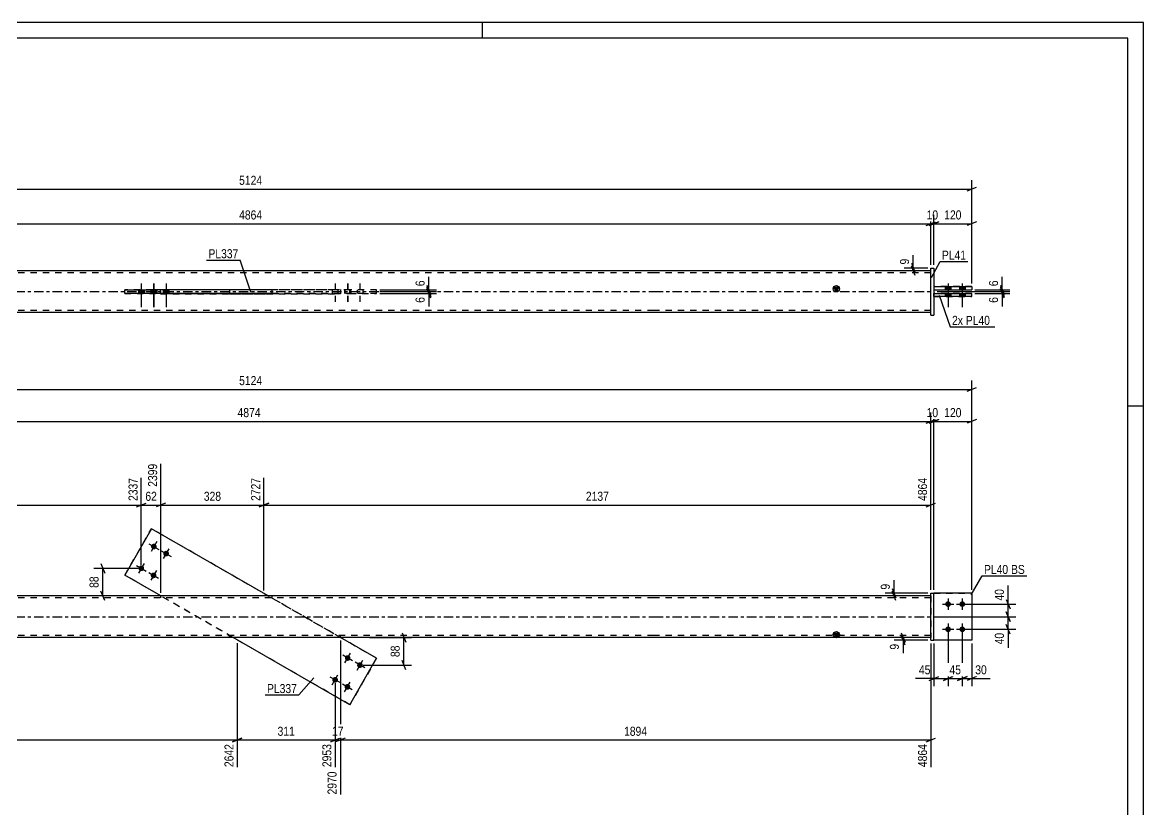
# Model space of a CAD drawing. Header units: millimetres. Extents: x 0 to 594, y 0 to 420.
# Drawn here: x 237.8 to 594, y 169.8 to 420 of the extents above; entities that cross this region are included whole.
import ezdxf

# ---------------------------------------------------------------- set-up
doc = ezdxf.new("R2010")
doc.units = ezdxf.units.MM
doc.linetypes.add('DXK_LINE_DOT2', pattern=[3.9198, 1.9599, -1.9599])
doc.linetypes.add('DXK_LINE_DOT3', pattern=[5.9187, 2.979, -0.9799, 0.9799, -0.9799])
doc.styles.add('Arial Narrow', font='ARIALN.TTF', dxfattribs={"height": 0.2})

# ---------------------------------------------------------------- blocks, each defined once
blk = doc.blocks.new('Unknown-581559406-1128')
at = {"color": 5, "linetype": 'Continuous'}
for p, q in [((594, 420), (0, 420)), ((384, 415), (384, 420)), ((594, 0), (594, 420)), ((589, 415), (5, 415)), ((589, 5), (589, 415)), ((594, 298), (589, 298))]:
    blk.add_line(p, q, dxfattribs=at)
blk = doc.blocks.new('Part-581559406-1918 - 1907')
at = {"color": 2, "linetype": 'Continuous'}
for p, q in [((278.75, 259.09), (270.27, 244.36)), ((278.75, 259.09), (278.75, 259.09)), ((315.86, 237.74), (278.75, 259.09)), ((281.77, 237.74), (270.27, 244.36)), ((270.27, 244.36), (270.27, 244.36)), ((341.82, 203.18), (304.71, 224.54)), ((350.3, 217.92), (338.79, 224.54)), ((341.82, 203.18), (350.3, 217.92)), ((350.3, 217.92), (350.3, 217.92)), ((341.82, 203.18), (341.82, 203.18))]:
    blk.add_line(p, q, dxfattribs=at)
at = {"color": 7, "linetype": 'DXK_LINE_DOT2'}
for p, q in [((270.27, 244.36), (278.75, 259.09)), ((350.3, 217.92), (278.75, 259.09)), ((341.82, 203.18), (270.27, 244.36)), ((304.71, 224.54), (281.77, 237.74)), ((338.79, 224.54), (315.86, 237.74)), ((350.3, 217.92), (341.82, 203.18))]:
    blk.add_line(p, q, dxfattribs=at)
blk = doc.blocks.new('Bolt-581559406-1910 - 1907')
at = {"linetype": 'Continuous'}
for points in [[(341.12, 218.91), (341.31, 218.89), (341.49, 218.83), (341.65, 218.74), (341.79, 218.61), (341.9, 218.46), (341.98, 218.29), (342.01, 218.1), (342.01, 217.91), (341.98, 217.73), (341.9, 217.56), (341.79, 217.41), (341.65, 217.28), (341.49, 217.19), (341.31, 217.13), (341.12, 217.11), (340.93, 217.13), (340.75, 217.19), (340.59, 217.28), (340.45, 217.41), (340.34, 217.56), (340.26, 217.73), (340.22, 217.91), (340.22, 218.1), (340.26, 218.29), (340.34, 218.46), (340.45, 218.61), (340.59, 218.74), (340.75, 218.83), (340.93, 218.89)], [(345.02, 216.66), (345.21, 216.64), (345.39, 216.59), (345.55, 216.49), (345.69, 216.37), (345.8, 216.21), (345.88, 216.04), (345.91, 215.86), (345.91, 215.67), (345.88, 215.49), (345.8, 215.31), (345.69, 215.16), (345.55, 215.04), (345.39, 214.94), (345.21, 214.88), (345.02, 214.86), (344.83, 214.88), (344.65, 214.94), (344.49, 215.04), (344.35, 215.16), (344.24, 215.31), (344.16, 215.49), (344.12, 215.67), (344.12, 215.86), (344.16, 216.04), (344.24, 216.21), (344.35, 216.37), (344.49, 216.49), (344.65, 216.59), (344.83, 216.64)], [(337.13, 211.97), (337.32, 211.95), (337.5, 211.9), (337.66, 211.8), (337.8, 211.68), (337.91, 211.52), (337.99, 211.35), (338.02, 211.17), (338.02, 210.98), (337.99, 210.8), (337.91, 210.62), (337.8, 210.47), (337.66, 210.35), (337.5, 210.25), (337.32, 210.19), (337.13, 210.17), (336.94, 210.19), (336.76, 210.25), (336.6, 210.35), (336.46, 210.47), (336.35, 210.62), (336.27, 210.8), (336.23, 210.98), (336.23, 211.17), (336.27, 211.35), (336.35, 211.52), (336.46, 211.68), (336.6, 211.8), (336.76, 211.9), (336.94, 211.95)], [(341.03, 209.73), (341.22, 209.71), (341.4, 209.65), (341.56, 209.56), (341.7, 209.43), (341.81, 209.28), (341.89, 209.11), (341.92, 208.92), (341.92, 208.74), (341.89, 208.55), (341.81, 208.38), (341.7, 208.23), (341.56, 208.1), (341.4, 208.01), (341.22, 207.95), (341.03, 207.93), (340.84, 207.95), (340.66, 208.01), (340.5, 208.1), (340.36, 208.23), (340.25, 208.38), (340.17, 208.55), (340.13, 208.74), (340.13, 208.92), (340.17, 209.11), (340.25, 209.28), (340.36, 209.43), (340.5, 209.56), (340.66, 209.65), (340.84, 209.71)]]:
    blk.add_hatch(color=1, dxfattribs=at).paths.add_polyline_path(points)
at = {"color": 1, "linetype": 'Continuous'}
for p, q in [((342.68, 217.11), (339.56, 218.91)), ((340.22, 216.45), (342.02, 219.57)), ((344.12, 214.2), (345.92, 217.32)), ((346.58, 214.87), (343.46, 216.66)), ((338.69, 210.18), (335.57, 211.97)), ((336.23, 209.51), (338.03, 212.63)), ((340.13, 207.27), (341.93, 210.39)), ((342.59, 207.93), (339.47, 209.73))]:
    blk.add_line(p, q, dxfattribs=at)
blk = doc.blocks.new('Bolt-581559406-1911 - 1907')
at = {"linetype": 'Continuous'}
for points in [[(279.54, 254.35), (279.73, 254.33), (279.9, 254.27), (280.07, 254.17), (280.21, 254.05), (280.32, 253.9), (280.39, 253.72), (280.43, 253.54), (280.43, 253.35), (280.39, 253.17), (280.32, 253), (280.21, 252.84), (280.07, 252.72), (279.9, 252.62), (279.73, 252.57), (279.54, 252.55), (279.35, 252.57), (279.17, 252.62), (279.01, 252.72), (278.87, 252.84), (278.76, 253), (278.68, 253.17), (278.64, 253.35), (278.64, 253.54), (278.68, 253.72), (278.76, 253.9), (278.87, 254.05), (279.01, 254.17), (279.17, 254.27), (279.35, 254.33)], [(283.44, 252.1), (283.63, 252.08), (283.8, 252.02), (283.97, 251.93), (284.11, 251.8), (284.22, 251.65), (284.29, 251.48), (284.33, 251.3), (284.33, 251.11), (284.29, 250.92), (284.22, 250.75), (284.11, 250.6), (283.97, 250.47), (283.8, 250.38), (283.63, 250.32), (283.44, 250.3), (283.25, 250.32), (283.07, 250.38), (282.91, 250.47), (282.77, 250.6), (282.66, 250.75), (282.58, 250.92), (282.54, 251.11), (282.54, 251.3), (282.58, 251.48), (282.66, 251.65), (282.77, 251.8), (282.91, 251.93), (283.07, 252.02), (283.25, 252.08)], [(275.55, 247.41), (275.74, 247.39), (275.91, 247.33), (276.08, 247.24), (276.22, 247.11), (276.33, 246.96), (276.4, 246.79), (276.44, 246.61), (276.44, 246.42), (276.4, 246.23), (276.33, 246.06), (276.22, 245.91), (276.08, 245.78), (275.91, 245.69), (275.74, 245.63), (275.55, 245.61), (275.36, 245.63), (275.18, 245.69), (275.02, 245.78), (274.88, 245.91), (274.77, 246.06), (274.69, 246.23), (274.65, 246.42), (274.65, 246.61), (274.69, 246.79), (274.77, 246.96), (274.88, 247.11), (275.02, 247.24), (275.18, 247.33), (275.36, 247.39)], [(279.45, 245.17), (279.64, 245.15), (279.81, 245.09), (279.98, 245), (280.12, 244.87), (280.23, 244.72), (280.3, 244.55), (280.34, 244.36), (280.34, 244.17), (280.3, 243.99), (280.23, 243.82), (280.12, 243.67), (279.98, 243.54), (279.81, 243.45), (279.64, 243.39), (279.45, 243.37), (279.26, 243.39), (279.08, 243.45), (278.92, 243.54), (278.78, 243.67), (278.67, 243.82), (278.59, 243.99), (278.55, 244.17), (278.55, 244.36), (278.59, 244.55), (278.67, 244.72), (278.78, 244.87), (278.92, 245), (279.08, 245.09), (279.26, 245.15)]]:
    blk.add_hatch(color=1, dxfattribs=at).paths.add_polyline_path(points)
at = {"color": 1, "linetype": 'Continuous'}
for p, q in [((277.98, 254.34), (281.1, 252.55)), ((280.44, 255.01), (278.64, 251.89)), ((281.88, 252.1), (285, 250.3)), ((284.34, 252.76), (282.54, 249.64)), ((273.99, 247.41), (277.11, 245.61)), ((276.45, 248.07), (274.65, 244.95)), ((280.35, 245.83), (278.55, 242.71)), ((277.89, 245.17), (281.01, 243.37))]:
    blk.add_line(p, q, dxfattribs=at)
blk = doc.blocks.new('Bolt-581559406-1913 - 1907')
at = {"linetype": 'Continuous'}
for points in [[(531.9, 236.04), (532.08, 236.02), (532.26, 235.96), (532.43, 235.87), (532.57, 235.74), (532.68, 235.59), (532.75, 235.42), (532.79, 235.23), (532.79, 235.04), (532.75, 234.86), (532.68, 234.69), (532.57, 234.54), (532.43, 234.41), (532.26, 234.32), (532.08, 234.26), (531.9, 234.24), (531.71, 234.26), (531.53, 234.32), (531.37, 234.41), (531.23, 234.54), (531.12, 234.69), (531.04, 234.86), (531, 235.04), (531, 235.23), (531.04, 235.42), (531.12, 235.59), (531.23, 235.74), (531.37, 235.87), (531.53, 235.96), (531.71, 236.02)], [(536.4, 236.04), (536.58, 236.02), (536.76, 235.96), (536.93, 235.87), (537.07, 235.74), (537.18, 235.59), (537.25, 235.42), (537.29, 235.23), (537.29, 235.04), (537.25, 234.86), (537.18, 234.69), (537.07, 234.54), (536.93, 234.41), (536.76, 234.32), (536.58, 234.26), (536.4, 234.24), (536.21, 234.26), (536.03, 234.32), (535.87, 234.41), (535.73, 234.54), (535.62, 234.69), (535.54, 234.86), (535.5, 235.04), (535.5, 235.23), (535.54, 235.42), (535.62, 235.59), (535.73, 235.74), (535.87, 235.87), (536.03, 235.96), (536.21, 236.02)], [(531.9, 228.04), (532.08, 228.02), (532.26, 227.96), (532.43, 227.87), (532.57, 227.74), (532.68, 227.59), (532.75, 227.42), (532.79, 227.23), (532.79, 227.04), (532.75, 226.86), (532.68, 226.69), (532.57, 226.54), (532.43, 226.41), (532.26, 226.32), (532.08, 226.26), (531.9, 226.24), (531.71, 226.26), (531.53, 226.32), (531.37, 226.41), (531.23, 226.54), (531.12, 226.69), (531.04, 226.86), (531, 227.04), (531, 227.23), (531.04, 227.42), (531.12, 227.59), (531.23, 227.74), (531.37, 227.87), (531.53, 227.96), (531.71, 228.02)], [(536.4, 228.04), (536.58, 228.02), (536.76, 227.96), (536.93, 227.87), (537.07, 227.74), (537.18, 227.59), (537.25, 227.42), (537.29, 227.23), (537.29, 227.04), (537.25, 226.86), (537.18, 226.69), (537.07, 226.54), (536.93, 226.41), (536.76, 226.32), (536.58, 226.26), (536.4, 226.24), (536.21, 226.26), (536.03, 226.32), (535.87, 226.41), (535.73, 226.54), (535.62, 226.69), (535.54, 226.86), (535.5, 227.04), (535.5, 227.23), (535.54, 227.42), (535.62, 227.59), (535.73, 227.74), (535.87, 227.87), (536.03, 227.96), (536.21, 228.02)]]:
    blk.add_hatch(color=1, dxfattribs=at).paths.add_polyline_path(points)
at = {"color": 1, "linetype": 'Continuous'}
for p, q in [((530.1, 235.14), (533.7, 235.14)), ((531.9, 236.94), (531.9, 233.34)), ((534.6, 235.14), (538.2, 235.14)), ((536.4, 236.94), (536.4, 233.34)), ((531.9, 228.94), (531.9, 225.34)), ((536.4, 228.94), (536.4, 225.34)), ((530.1, 227.14), (533.7, 227.14)), ((534.6, 227.14), (538.2, 227.14))]:
    blk.add_line(p, q, dxfattribs=at)
blk = doc.blocks.new('Part-581559406-1943 - 1907')
at = {"linetype": 'Continuous'}
blk.add_hatch(color=2, dxfattribs=at).paths.add_polyline_path([(496.4, 224.54), (495.6, 225.94), (497.2, 225.94)])
at = {"color": 2, "linetype": 'Continuous'}
for p, q in [((438.3, 237.74), (182.27, 237.74)), ((526.4, 237.74), (438.4, 237.74)), ((438.3, 224.54), (182.27, 224.54)), ((526.4, 224.54), (438.4, 224.54)), ((496.4, 224.54), (495.6, 225.94)), ((495.6, 225.94), (497.2, 225.94)), ((497.2, 225.94), (496.4, 224.54))]:
    blk.add_line(p, q, dxfattribs=at)
at = {"color": 7, "linetype": 'DXK_LINE_DOT2'}
for p, q in [((438.3, 237.14), (182.27, 237.14)), ((281.67, 237.74), (281.67, 237.14)), ((317, 237.74), (317, 237.14)), ((526.4, 237.14), (438.4, 237.14)), ((526.4, 237.74), (526.4, 224.54)), ((438.3, 225.14), (182.27, 225.14)), ((303.57, 224.54), (303.57, 225.14)), ((338.89, 224.54), (338.89, 225.14)), ((526.4, 225.14), (438.4, 225.14))]:
    blk.add_line(p, q, dxfattribs=at)
at = {"color": 7, "linetype": 'DXK_LINE_DOT3'}
for p, q in [((182.27, 231.14), (438.3, 231.14)), ((438.4, 231.14), (526.4, 231.14))]:
    blk.add_line(p, q, dxfattribs=at)
at = {"color": 2, "linetype": 'Continuous'}
blk.add_circle((496.4, 225.44), 1, dxfattribs=at)
blk = doc.blocks.new('Part-581559406-1948 - 1907')
at = {"color": 2, "linetype": 'Continuous'}
for p, q in [((539.4, 238.64), (527.4, 238.64)), ((539.4, 238.64), (539.4, 238.64)), ((539.4, 238.64), (539.4, 223.64)), ((539.4, 223.64), (527.4, 223.64))]:
    blk.add_line(p, q, dxfattribs=at)
at = {"color": 7, "linetype": 'DXK_LINE_DOT2'}
for p, q in [((539.4, 238.64), (527.4, 238.64)), ((527.4, 238.64), (527.4, 238.64)), ((527.4, 223.64), (527.4, 238.64)), ((539.4, 238.64), (539.4, 238.64)), ((539.4, 223.64), (527.4, 223.64))]:
    blk.add_line(p, q, dxfattribs=at)
blk = doc.blocks.new('Part-581559406-1953 - 1907')
at = {"color": 7, "linetype": 'DXK_LINE_DOT2'}
for p, q in [((527.4, 238.64), (539.4, 238.64)), ((539.4, 238.64), (527.4, 238.64)), ((527.4, 238.64), (527.4, 238.64)), ((527.4, 223.64), (527.4, 238.64)), ((539.4, 238.64), (539.4, 238.64)), ((539.4, 238.64), (539.4, 223.64)), ((539.4, 223.64), (527.4, 223.64)), ((539.4, 223.64), (527.4, 223.64))]:
    blk.add_line(p, q, dxfattribs=at)
blk = doc.blocks.new('Part-581559406-1954 - 1907')
at = {"color": 2, "linetype": 'Continuous'}
for p, q in [((526.4, 238.64), (527.4, 238.64)), ((526.4, 223.64), (526.4, 238.64)), ((527.4, 223.64), (527.4, 238.64)), ((526.4, 223.64), (526.4, 223.64)), ((526.4, 223.64), (527.4, 223.64))]:
    blk.add_line(p, q, dxfattribs=at)
at = {"color": 7, "linetype": 'DXK_LINE_DOT2'}
for p, q in [((526.4, 238.64), (527.4, 238.64)), ((526.4, 223.64), (527.4, 223.64))]:
    blk.add_line(p, q, dxfattribs=at)
blk = doc.blocks.new('Part-581559406-2354 - 2348')
at = {"color": 2, "linetype": 'Continuous'}
for p, q in [((270.27, 333.85), (270.27, 335.05)), ((270.27, 335.05), (278.75, 335.05)), ((278.75, 333.85), (278.75, 335.05)), ((317, 335.05), (278.75, 335.05)), ((278.75, 333.85), (270.27, 333.85)), ((317, 333.85), (278.75, 333.85))]:
    blk.add_line(p, q, dxfattribs=at)
at = {"color": 7, "linetype": 'DXK_LINE_DOT2'}
for p, q in [((341.82, 335.05), (270.27, 335.05)), ((350.3, 335.05), (317, 335.05)), ((341.82, 333.85), (341.82, 335.05)), ((350.3, 335.05), (341.82, 335.05)), ((350.3, 333.85), (350.3, 335.05)), ((270.27, 333.85), (341.82, 333.85)), ((350.3, 333.85), (317, 333.85)), ((341.82, 333.85), (350.3, 333.85))]:
    blk.add_line(p, q, dxfattribs=at)
blk = doc.blocks.new('Bolt-581559406-2356 - 2348')
at = {"linetype": 'Continuous'}
for points in [[(532.8, 336.05), (531, 336.05), (531, 335.05), (532.8, 335.05)], [(532.8, 336.05), (531, 336.05), (531, 335.05), (532.8, 335.05)], [(537.3, 336.05), (535.5, 336.05), (535.5, 335.05), (537.3, 335.05)], [(537.3, 336.05), (535.5, 336.05), (535.5, 335.05), (537.3, 335.05)], [(532.8, 333.85), (531, 333.85), (531, 332.85), (532.8, 332.85)], [(532.8, 333.85), (531, 333.85), (531, 332.85), (532.8, 332.85)], [(537.3, 333.85), (535.5, 333.85), (535.5, 332.85), (537.3, 332.85)], [(537.3, 333.85), (535.5, 333.85), (535.5, 332.85), (537.3, 332.85)]]:
    blk.add_hatch(color=1, dxfattribs=at).paths.add_polyline_path(points)
at = {"color": 1, "linetype": 'Continuous'}
for p, q in [((531, 336.05), (531, 335.05)), ((531, 336.05), (531, 335.05)), ((531.9, 337.05), (531.9, 329.55)), ((531.9, 337.05), (531.9, 329.55)), ((532.8, 336.05), (532.8, 335.05)), ((532.8, 336.05), (532.8, 335.05)), ((535.5, 336.05), (535.5, 335.05)), ((535.5, 336.05), (535.5, 335.05)), ((536.4, 337.05), (536.4, 329.55)), ((536.4, 337.05), (536.4, 329.55)), ((537.3, 336.05), (537.3, 335.05)), ((537.3, 336.05), (537.3, 335.05)), ((531, 333.85), (531, 332.85)), ((531, 333.85), (531, 332.85)), ((532.8, 333.85), (532.8, 332.85)), ((532.8, 333.85), (532.8, 332.85)), ((535.5, 333.85), (535.5, 332.85)), ((535.5, 333.85), (535.5, 332.85)), ((537.3, 333.85), (537.3, 332.85)), ((537.3, 333.85), (537.3, 332.85))]:
    blk.add_line(p, q, dxfattribs=at)
blk = doc.blocks.new('Part-581559406-2372 - 2348')
at = {"color": 2, "linetype": 'Continuous'}
for p, q in [((526.4, 341.95), (526.4, 341.95)), ((526.4, 326.95), (526.4, 341.95)), ((526.4, 341.95), (527.4, 341.95)), ((527.4, 341.95), (527.4, 341.95)), ((527.4, 341.95), (527.4, 326.95)), ((526.4, 326.95), (527.4, 326.95)), ((526.4, 326.95), (526.4, 326.95)), ((527.4, 326.95), (527.4, 326.95))]:
    blk.add_line(p, q, dxfattribs=at)
at = {"color": 7, "linetype": 'DXK_LINE_DOT2'}
for p, q in [((526.4, 341.95), (526.4, 341.95)), ((526.4, 341.95), (527.4, 341.95)), ((526.4, 326.95), (527.4, 326.95))]:
    blk.add_line(p, q, dxfattribs=at)
blk = doc.blocks.new('Part-581559406-2377 - 2348')
at = {"color": 2, "linetype": 'Continuous'}
for p, q in [((527.4, 336.05), (539.4, 336.05)), ((527.4, 336.05), (527.4, 335.05)), ((527.4, 335.05), (539.4, 335.05)), ((539.4, 336.05), (539.4, 335.05))]:
    blk.add_line(p, q, dxfattribs=at)
at = {"color": 7, "linetype": 'DXK_LINE_DOT2'}
for p, q in [((527.4, 336.05), (527.4, 336.05)), ((539.4, 336.05), (527.4, 336.05)), ((527.4, 335.05), (539.4, 335.05)), ((539.4, 336.05), (539.4, 336.05))]:
    blk.add_line(p, q, dxfattribs=at)
blk = doc.blocks.new('Part-581559406-2382 - 2348')
at = {"color": 2, "linetype": 'Continuous'}
for p, q in [((527.4, 333.85), (539.4, 333.85)), ((527.4, 332.85), (527.4, 333.85)), ((539.4, 332.85), (527.4, 332.85)), ((539.4, 332.85), (539.4, 333.85))]:
    blk.add_line(p, q, dxfattribs=at)
at = {"color": 7, "linetype": 'DXK_LINE_DOT2'}
for p, q in [((539.4, 333.85), (527.4, 333.85)), ((527.4, 332.85), (539.4, 332.85))]:
    blk.add_line(p, q, dxfattribs=at)
blk = doc.blocks.new('Part-581559406-2387 - 2348')
at = {"linetype": 'Continuous'}
blk.add_hatch(color=2, dxfattribs=at).paths.add_polyline_path([(496.4, 334.45), (495.6, 335.85), (497.2, 335.85)])
at = {"color": 2, "linetype": 'Continuous'}
for p, q in [((438.3, 341.05), (182.27, 341.05)), ((526.4, 341.05), (438.4, 341.05)), ((281.67, 335.15), (317, 335.15)), ((281.67, 335.15), (281.67, 335.05)), ((303.57, 335.15), (303.57, 335.05)), ((317, 335.15), (317, 333.75)), ((496.4, 334.45), (495.6, 335.85)), ((495.6, 335.85), (497.2, 335.85)), ((497.2, 335.85), (496.4, 334.45)), ((281.67, 333.85), (281.67, 333.75)), ((281.67, 333.75), (281.67, 333.75)), ((317, 333.75), (281.67, 333.75)), ((303.57, 333.75), (303.57, 333.85)), ((438.3, 327.85), (182.27, 327.85)), ((526.4, 327.85), (438.4, 327.85))]:
    blk.add_line(p, q, dxfattribs=at)
at = {"color": 7, "linetype": 'DXK_LINE_DOT2'}
for p, q in [((438.3, 340.45), (182.27, 340.45)), ((526.4, 340.45), (438.4, 340.45)), ((526.4, 327.85), (526.4, 341.05)), ((281.67, 335.15), (317, 335.15)), ((281.67, 333.75), (281.67, 335.05)), ((303.57, 335.15), (303.57, 335.15)), ((303.57, 335.15), (303.57, 335.15)), ((303.57, 335.15), (338.89, 335.15)), ((303.57, 335.15), (338.89, 335.15)), ((303.57, 335.05), (303.57, 333.75)), ((338.89, 335.15), (338.89, 333.75)), ((281.67, 333.75), (317, 333.75)), ((338.89, 333.75), (303.57, 333.75)), ((303.57, 333.75), (303.57, 333.75)), ((303.57, 333.75), (338.89, 333.75)), ((438.3, 328.45), (182.27, 328.45)), ((526.4, 328.45), (438.4, 328.45))]:
    blk.add_line(p, q, dxfattribs=at)
at = {"color": 7, "linetype": 'DXK_LINE_DOT3'}
for p, q in [((182.27, 334.45), (438.3, 334.45)), ((438.4, 334.45), (526.4, 334.45))]:
    blk.add_line(p, q, dxfattribs=at)
at = {"color": 2, "linetype": 'Continuous'}
blk.add_circle((496.4, 335.35), 1, dxfattribs=at)
blk = doc.blocks.new('Bolt-581559406-2393 - 2348')
at = {"linetype": 'Continuous'}
for points in [[(276.45, 335.05), (274.65, 335.05), (274.65, 333.85), (276.45, 333.85)], [(280.35, 335.05), (278.55, 335.05), (278.55, 333.85), (280.35, 333.85)], [(280.44, 335.05), (278.64, 335.05), (278.64, 333.85), (280.44, 333.85)], [(284.34, 335.05), (282.54, 335.05), (282.54, 333.85), (284.34, 333.85)]]:
    blk.add_hatch(color=1, dxfattribs=at).paths.add_polyline_path(points)
at = {"color": 1, "linetype": 'Continuous'}
for p, q in [((274.65, 335.05), (274.65, 333.85)), ((275.55, 337.05), (275.55, 329.55)), ((276.45, 335.05), (276.45, 333.85)), ((278.55, 335.05), (278.55, 333.85)), ((278.64, 335.05), (278.64, 333.85)), ((279.45, 337.05), (279.45, 329.55)), ((279.54, 337.05), (279.54, 329.55)), ((280.35, 335.05), (280.35, 333.85)), ((280.44, 335.05), (280.44, 333.85)), ((282.54, 335.05), (282.54, 333.85)), ((283.44, 337.05), (283.44, 329.55)), ((284.34, 335.05), (284.34, 333.85))]:
    blk.add_line(p, q, dxfattribs=at)
blk = doc.blocks.new('Bolt-581559406-2394 - 2348')
at = {"color": 1, "linetype": 'DXK_LINE_DOT2'}
for p, q in [((336.23, 335.05), (336.23, 333.85)), ((337.13, 337.05), (337.13, 329.55)), ((338.03, 335.05), (338.03, 333.85)), ((340.13, 335.05), (340.13, 333.85)), ((340.22, 335.05), (340.22, 333.85)), ((341.03, 337.05), (341.03, 329.55)), ((341.12, 337.05), (341.12, 329.55)), ((341.93, 335.05), (341.93, 333.85)), ((342.02, 335.05), (342.02, 333.85)), ((344.12, 335.05), (344.12, 333.85)), ((345.02, 337.05), (345.02, 329.55)), ((345.92, 335.05), (345.92, 333.85))]:
    blk.add_line(p, q, dxfattribs=at)
blk = doc.blocks.new('StraightDimension-581559406-2110 - 1907')
at = {"color": 7, "linetype": 'Continuous'}
for p, q in [((531.9, 226.14), (531.9, 209.09)), ((527.4, 222.64), (527.4, 209.09)), ((525.9, 210.89), (528.9, 212.09)), ((527.4, 211.49), (531.9, 211.49)), ((533.4, 212.09), (530.4, 210.89))]:
    blk.add_line(p, q, dxfattribs=at)
at = {"color": 0}
blk.add_wipeout([(526.87, 212.24), (526.87, 216.44), (522.02, 216.44), (522.02, 212.24)], dxfattribs=at)
at = {"color": 7, "linetype": 'Continuous'}
blk.add_line((527.4, 211.49), (521.49, 211.49), dxfattribs=at)
blk.add_line((527.4, 211.49), (521.49, 211.49), dxfattribs=at)
at = {"color": 3, "style": 'Arial Narrow'}
blk.add_text('45', height=2.863, dxfattribs=at).set_placement((522.62, 212.84))
blk = doc.blocks.new('StraightDimension-581559406-2253 - 1907')
at = {"color": 7, "linetype": 'Continuous'}
for p, q in [((275.55, 247.51), (275.55, 275.24)), ((95.67, 267.23), (92.67, 266.03)), ((94.17, 238.74), (94.17, 269.76)), ((274.05, 266.03), (277.05, 267.23)), ((94.17, 266.63), (275.55, 266.63))]:
    blk.add_line(p, q, dxfattribs=at)
at = {"color": 0, "linetype": 'Continuous'}
for points in [[(274.95, 275.84), (270.75, 275.84), (270.75, 267.33), (274.95, 267.33)], [(93.57, 270.36), (89.37, 270.36), (89.37, 267.33), (93.57, 267.33)]]:
    blk.add_wipeout(points, dxfattribs=at)
at = {"color": 0}
blk.add_wipeout([(189.12, 267.38), (189.12, 271.58), (180.6, 271.58), (180.6, 267.38)], dxfattribs=at)
at = {"color": 3, "linetype": 'Continuous', "style": 'Arial Narrow'}
for s, height, p in [('2337', 2.863, (274.35, 267.93)), ('0', 2.86, (92.97, 267.93))]:
    blk.add_text(s, height=height, rotation=90.0002, dxfattribs=at).set_placement(p)
at = {"color": 3, "style": 'Arial Narrow'}
blk.add_text('2337', height=2.863, dxfattribs=at).set_placement((181.2, 267.98))
blk = doc.blocks.new('StraightDimension-581559406-2018 - 1907')
at = {"color": 7, "linetype": 'Continuous'}
for p, q in [((514.11, 240.14), (515.31, 237.14)), ((515.31, 236.24), (514.11, 239.24)), ((525.4, 238.64), (511.86, 238.64)), ((525.4, 237.74), (511.86, 237.74)), ((514.71, 237.74), (514.71, 238.64))]:
    blk.add_line(p, q, dxfattribs=at)
at = {"color": 0}
blk.add_wipeout([(513.96, 242.19), (509.76, 242.19), (509.76, 239.16), (513.96, 239.16)], dxfattribs=at)
at = {"color": 7, "linetype": 'Continuous'}
blk.add_line((514.71, 238.64), (514.71, 242.72), dxfattribs=at)
blk.add_line((514.71, 238.64), (514.71, 242.72), dxfattribs=at)
at = {"color": 3, "style": 'Arial Narrow'}
blk.add_text('9', height=2.86, rotation=90.0002, dxfattribs=at).set_placement((513.36, 239.76))
blk = doc.blocks.new('StraightDimension-581559406-2033 - 1907')
at = {"color": 7, "linetype": 'Continuous'}
for p, q in [((537.4, 235.14), (553.36, 235.14)), ((550.36, 236.64), (551.56, 233.64)), ((550.96, 231.14), (550.96, 235.14)), ((551.56, 229.64), (550.36, 232.64)), ((527.4, 231.14), (553.36, 231.14))]:
    blk.add_line(p, q, dxfattribs=at)
at = {"color": 0}
blk.add_wipeout([(550.21, 240.52), (546.01, 240.52), (546.01, 235.66), (550.21, 235.66)], dxfattribs=at)
at = {"color": 7, "linetype": 'Continuous'}
blk.add_line((550.96, 235.14), (550.96, 241.04), dxfattribs=at)
blk.add_line((550.96, 235.14), (550.96, 241.04), dxfattribs=at)
at = {"color": 3, "style": 'Arial Narrow'}
blk.add_text('40', height=2.863, rotation=90.0002, dxfattribs=at).set_placement((549.61, 236.26))
blk = doc.blocks.new('StraightDimension-581559406-1963 - 1907')
at = {"color": 7, "linetype": 'Continuous'}
for p, q in [((527.4, 239.64), (527.4, 296.07)), ((539.4, 239.64), (539.4, 296.07)), ((525.9, 292.62), (528.9, 293.82)), ((527.4, 293.22), (539.4, 293.22)), ((540.9, 293.82), (537.9, 292.62))]:
    blk.add_line(p, q, dxfattribs=at)
at = {"color": 0}
blk.add_wipeout([(536.74, 293.97), (536.74, 298.17), (530.06, 298.17), (530.06, 293.97)], dxfattribs=at)
at = {"color": 3, "style": 'Arial Narrow'}
blk.add_text('120', height=2.863, dxfattribs=at).set_placement((530.66, 294.57))
blk = doc.blocks.new('StraightDimension-581559406-1979 - 1907')
at = {"color": 7, "linetype": 'Continuous'}
for p, q in [((526.4, 239.64), (526.4, 296.07)), ((527.4, 239.64), (527.4, 296.07)), ((524.9, 292.62), (527.9, 293.82)), ((528.9, 293.82), (525.9, 292.62)), ((526.4, 293.22), (527.4, 293.22))]:
    blk.add_line(p, q, dxfattribs=at)
at = {"color": 0}
blk.add_wipeout([(529.33, 293.97), (529.33, 298.17), (524.47, 298.17), (524.47, 293.97)], dxfattribs=at)
at = {"color": 3, "style": 'Arial Narrow'}
blk.add_text('10', height=2.863, dxfattribs=at).set_placement((525.07, 294.57))
blk = doc.blocks.new('StraightDimension-581559406-2263 - 1907')
at = {"color": 7, "linetype": 'Continuous'}
for p, q in [((281.77, 238.74), (281.77, 279.74)), ((275.55, 247.51), (275.55, 275.24)), ((274.05, 266.03), (277.05, 267.23)), ((283.27, 267.23), (280.27, 266.03)), ((275.55, 266.63), (281.77, 266.63))]:
    blk.add_line(p, q, dxfattribs=at)
at = {"color": 0}
blk.add_wipeout([(281.09, 267.38), (281.09, 271.58), (276.23, 271.58), (276.23, 267.38)], dxfattribs=at)
at = {"color": 0, "linetype": 'Continuous'}
blk.add_wipeout([(281.17, 280.34), (276.97, 280.34), (276.97, 271.83), (281.17, 271.83)], dxfattribs=at)
at = {"color": 3, "linetype": 'Continuous', "style": 'Arial Narrow'}
blk.add_text('2399', height=2.863, rotation=90.0002, dxfattribs=at).set_placement((280.57, 272.43))
at = {"color": 3, "style": 'Arial Narrow'}
blk.add_text('62', height=2.863, dxfattribs=at).set_placement((276.83, 267.98))
blk = doc.blocks.new('StraightDimension-581559406-1990 - 1907')
at = {"color": 7, "linetype": 'Continuous'}
for p, q in [((526.4, 239.64), (526.4, 296.07)), ((93.17, 293.22), (526.4, 293.22)), ((524.9, 292.62), (527.9, 293.82))]:
    blk.add_line(p, q, dxfattribs=at)
at = {"color": 0}
blk.add_wipeout([(314.04, 293.97), (314.04, 298.17), (305.53, 298.17), (305.53, 293.97)], dxfattribs=at)
at = {"color": 3, "style": 'Arial Narrow'}
blk.add_text('4874', height=2.863, dxfattribs=at).set_placement((306.13, 294.57))
blk = doc.blocks.new('StraightDimension-581559406-2025 - 1907')
at = {"color": 7, "linetype": 'Continuous'}
for p, q in [((274.55, 246.51), (260.46, 246.51)), ((262.71, 248.01), (263.91, 245.01)), ((263.31, 237.74), (263.31, 246.51)), ((263.91, 236.24), (262.71, 239.24)), ((271.36, 237.74), (260.46, 237.74))]:
    blk.add_line(p, q, dxfattribs=at)
at = {"color": 0}
blk.add_wipeout([(262.56, 244.55), (258.36, 244.55), (258.36, 239.7), (262.56, 239.7)], dxfattribs=at)
at = {"color": 3, "style": 'Arial Narrow'}
blk.add_text('88', height=2.863, rotation=90.0002, dxfattribs=at).set_placement((261.96, 240.3))
blk = doc.blocks.new('StraightDimension-581559406-2048 - 1907')
at = {"color": 7, "linetype": 'Continuous'}
for p, q in [((550.36, 232.64), (551.56, 229.64)), ((527.4, 231.14), (553.36, 231.14)), ((551.56, 225.64), (550.36, 228.64)), ((550.96, 227.14), (550.96, 231.14)), ((537.4, 227.14), (553.36, 227.14))]:
    blk.add_line(p, q, dxfattribs=at)
at = {"color": 0}
blk.add_wipeout([(550.21, 226.61), (546.01, 226.61), (546.01, 221.76), (550.21, 221.76)], dxfattribs=at)
at = {"color": 7, "linetype": 'Continuous'}
blk.add_line((550.96, 227.14), (550.96, 221.23), dxfattribs=at)
blk.add_line((550.96, 227.14), (550.96, 221.23), dxfattribs=at)
at = {"color": 3, "style": 'Arial Narrow'}
blk.add_text('40', height=2.863, rotation=90.0002, dxfattribs=at).set_placement((549.61, 222.36))
blk = doc.blocks.new('StraightDimension-581559406-2062 - 1907')
at = {"color": 7, "linetype": 'Continuous'}
for p, q in [((348.02, 224.54), (361.39, 224.54)), ((358.39, 226.04), (359.59, 223.04)), ((358.99, 215.76), (358.99, 224.54)), ((346.02, 215.76), (361.39, 215.76)), ((359.59, 214.26), (358.39, 217.26))]:
    blk.add_line(p, q, dxfattribs=at)
at = {"color": 0}
blk.add_wipeout([(358.24, 222.58), (354.04, 222.58), (354.04, 217.72), (358.24, 217.72)], dxfattribs=at)
at = {"color": 3, "style": 'Arial Narrow'}
blk.add_text('88', height=2.863, rotation=90.0002, dxfattribs=at).set_placement((357.64, 218.32))
blk = doc.blocks.new('StraightDimension-581559406-2279 - 1907')
at = {"color": 7, "linetype": 'Continuous'}
for p, q in [((281.77, 238.74), (281.77, 279.74)), ((314.52, 239.5), (314.52, 275.24)), ((283.27, 267.23), (280.27, 266.03)), ((313.02, 266.03), (316.02, 267.23)), ((281.77, 266.63), (314.52, 266.63))]:
    blk.add_line(p, q, dxfattribs=at)
at = {"color": 0, "linetype": 'Continuous'}
blk.add_wipeout([(313.92, 275.84), (309.72, 275.84), (309.72, 267.33), (313.92, 267.33)], dxfattribs=at)
at = {"color": 0}
blk.add_wipeout([(301.49, 267.38), (301.49, 271.58), (294.81, 271.58), (294.81, 267.38)], dxfattribs=at)
at = {"color": 3, "linetype": 'Continuous', "style": 'Arial Narrow'}
blk.add_text('2727', height=2.863, rotation=90.0002, dxfattribs=at).set_placement((313.32, 267.93))
at = {"color": 3, "style": 'Arial Narrow'}
blk.add_text('328', height=2.863, dxfattribs=at).set_placement((295.41, 267.98))
blk = doc.blocks.new('StraightDimension-581559406-2215 - 1907')
at = {"color": 7, "linetype": 'Continuous'}
for p, q in [((94.17, 222.64), (94.17, 188.83)), ((306.04, 222.77), (306.04, 183.35)), ((95.67, 192.56), (92.67, 191.36)), ((304.54, 191.36), (307.54, 192.56)), ((94.17, 191.96), (306.04, 191.96))]:
    blk.add_line(p, q, dxfattribs=at)
at = {"color": 0}
blk.add_wipeout([(204.36, 192.71), (204.36, 196.91), (195.85, 196.91), (195.85, 192.71)], dxfattribs=at)
at = {"color": 0, "linetype": 'Continuous'}
for points in [[(93.57, 191.26), (89.37, 191.26), (89.37, 188.23), (93.57, 188.23)], [(305.44, 191.26), (301.24, 191.26), (301.24, 182.75), (305.44, 182.75)]]:
    blk.add_wipeout(points, dxfattribs=at)
at = {"color": 3, "style": 'Arial Narrow'}
blk.add_text('2642', height=2.863, dxfattribs=at).set_placement((196.45, 193.31))
at = {"color": 3, "linetype": 'Continuous', "style": 'Arial Narrow'}
for s, height, p in [('0', 2.86, (92.97, 188.83)), ('2642', 2.863, (304.84, 183.35))]:
    blk.add_text(s, height=height, rotation=90.0002, dxfattribs=at).set_placement(p)
blk = doc.blocks.new('StraightDimension-581559406-2087 - 1907')
at = {"color": 7, "linetype": 'Continuous'}
for p, q in [((536.4, 226.14), (536.4, 209.09)), ((539.4, 222.64), (539.4, 209.09)), ((534.9, 210.89), (537.9, 212.09)), ((536.4, 211.49), (539.4, 211.49)), ((540.9, 212.09), (537.9, 210.89))]:
    blk.add_line(p, q, dxfattribs=at)
at = {"color": 0}
blk.add_wipeout([(544.78, 212.24), (544.78, 216.44), (539.92, 216.44), (539.92, 212.24)], dxfattribs=at)
at = {"color": 7, "linetype": 'Continuous'}
blk.add_line((539.4, 211.49), (545.3, 211.49), dxfattribs=at)
blk.add_line((539.4, 211.49), (545.3, 211.49), dxfattribs=at)
at = {"color": 3, "style": 'Arial Narrow'}
blk.add_text('30', height=2.863, dxfattribs=at).set_placement((540.52, 212.84))
blk = doc.blocks.new('StraightDimension-581559406-2100 - 1907')
at = {"color": 7, "linetype": 'Continuous'}
for p, q in [((531.9, 226.14), (531.9, 209.09)), ((536.4, 226.14), (536.4, 209.09)), ((530.4, 210.89), (533.4, 212.09)), ((531.9, 211.49), (536.4, 211.49)), ((537.9, 212.09), (534.9, 210.89))]:
    blk.add_line(p, q, dxfattribs=at)
at = {"color": 0}
blk.add_wipeout([(536.58, 212.24), (536.58, 216.44), (531.72, 216.44), (531.72, 212.24)], dxfattribs=at)
at = {"color": 3, "style": 'Arial Narrow'}
blk.add_text('45', height=2.863, dxfattribs=at).set_placement((532.32, 212.84))
blk = doc.blocks.new('StraightDimension-581559406-2304 - 1907')
at = {"color": 7, "linetype": 'Continuous'}
for p, q in [((81.17, 303.39), (539.4, 303.39)), ((537.9, 302.79), (540.9, 303.99)), ((539.4, 239.64), (539.4, 306.24))]:
    blk.add_line(p, q, dxfattribs=at)
at = {"color": 0}
blk.add_wipeout([(314.54, 304.14), (314.54, 308.34), (306.03, 308.34), (306.03, 304.14)], dxfattribs=at)
at = {"color": 3, "style": 'Arial Narrow'}
blk.add_text('5124', height=2.863, dxfattribs=at).set_placement((306.63, 304.74))
blk = doc.blocks.new('StraightDimension-581559406-2127 - 1907')
at = {"color": 7, "linetype": 'Continuous'}
for p, q in [((525.4, 224.54), (514.75, 224.54)), ((517, 226.04), (518.2, 223.04)), ((518.2, 222.14), (517, 225.14)), ((517.6, 223.64), (517.6, 224.54)), ((525.4, 223.64), (514.75, 223.64))]:
    blk.add_line(p, q, dxfattribs=at)
at = {"color": 0}
blk.add_wipeout([(516.85, 223.11), (512.65, 223.11), (512.65, 220.08), (516.85, 220.08)], dxfattribs=at)
at = {"color": 7, "linetype": 'Continuous'}
blk.add_line((517.6, 223.64), (517.6, 219.56), dxfattribs=at)
blk.add_line((517.6, 223.64), (517.6, 219.56), dxfattribs=at)
at = {"color": 3, "style": 'Arial Narrow'}
blk.add_text('9', height=2.86, rotation=90.0002, dxfattribs=at).set_placement((516.25, 220.68))
blk = doc.blocks.new('StraightDimension-581559406-2181 - 1907')
at = {"color": 7, "linetype": 'Continuous'}
for p, q in [((338.79, 223.54), (338.79, 174.65)), ((526.4, 222.64), (526.4, 183.35)), ((340.29, 192.56), (337.29, 191.36)), ((524.9, 191.36), (527.9, 192.56)), ((338.79, 191.96), (526.4, 191.96))]:
    blk.add_line(p, q, dxfattribs=at)
at = {"color": 0}
blk.add_wipeout([(436.85, 192.71), (436.85, 196.91), (428.34, 196.91), (428.34, 192.71)], dxfattribs=at)
at = {"color": 0, "linetype": 'Continuous'}
blk.add_wipeout([(525.8, 191.26), (521.6, 191.26), (521.6, 182.75), (525.8, 182.75)], dxfattribs=at)
at = {"color": 3, "style": 'Arial Narrow'}
blk.add_text('1894', height=2.863, dxfattribs=at).set_placement((428.94, 193.31))
at = {"color": 3, "linetype": 'Continuous', "style": 'Arial Narrow'}
blk.add_text('4864', height=2.863, rotation=90.0002, dxfattribs=at).set_placement((525.2, 183.35))
blk = doc.blocks.new('StraightDimension-581559406-2193 - 1907')
at = {"color": 7, "linetype": 'Continuous'}
for p, q in [((338.79, 223.54), (338.79, 174.65)), ((337.13, 210.07), (337.13, 183.35)), ((335.63, 191.36), (338.63, 192.56)), ((340.29, 192.56), (337.29, 191.36)), ((337.13, 191.96), (338.79, 191.96))]:
    blk.add_line(p, q, dxfattribs=at)
at = {"color": 0}
blk.add_wipeout([(340.39, 192.71), (340.39, 196.91), (335.53, 196.91), (335.53, 192.71)], dxfattribs=at)
at = {"color": 0, "linetype": 'Continuous'}
blk.add_wipeout([(338.19, 182.56), (333.99, 182.56), (333.99, 174.05), (338.19, 174.05)], dxfattribs=at)
at = {"color": 3, "style": 'Arial Narrow'}
blk.add_text('17', height=2.863, dxfattribs=at).set_placement((336.13, 193.31))
at = {"color": 3, "linetype": 'Continuous', "style": 'Arial Narrow'}
blk.add_text('2970', height=2.863, rotation=90.0002, dxfattribs=at).set_placement((337.59, 174.65))
blk = doc.blocks.new('StraightDimension-581559406-2207 - 1907')
at = {"color": 7, "linetype": 'Continuous'}
for p, q in [((306.04, 222.77), (306.04, 183.35)), ((337.13, 210.07), (337.13, 183.35)), ((307.54, 192.56), (304.54, 191.36)), ((335.63, 191.36), (338.63, 192.56)), ((306.04, 191.96), (337.13, 191.96))]:
    blk.add_line(p, q, dxfattribs=at)
at = {"color": 0}
blk.add_wipeout([(324.93, 192.71), (324.93, 196.91), (318.24, 196.91), (318.24, 192.71)], dxfattribs=at)
at = {"color": 0, "linetype": 'Continuous'}
blk.add_wipeout([(336.53, 191.26), (332.33, 191.26), (332.33, 182.75), (336.53, 182.75)], dxfattribs=at)
at = {"color": 3, "style": 'Arial Narrow'}
blk.add_text('311', height=2.863, dxfattribs=at).set_placement((318.84, 193.31))
at = {"color": 3, "linetype": 'Continuous', "style": 'Arial Narrow'}
blk.add_text('2953', height=2.863, rotation=90.0002, dxfattribs=at).set_placement((335.93, 183.35))
blk = doc.blocks.new('StraightDimension-581559406-2295 - 1907')
at = {"color": 7, "linetype": 'Continuous'}
for p, q in [((314.52, 239.5), (314.52, 275.24)), ((526.4, 239.64), (526.4, 275.24)), ((316.02, 267.23), (313.02, 266.03)), ((524.9, 266.03), (527.9, 267.23)), ((314.52, 266.63), (526.4, 266.63))]:
    blk.add_line(p, q, dxfattribs=at)
at = {"color": 0, "linetype": 'Continuous'}
blk.add_wipeout([(525.8, 275.84), (521.6, 275.84), (521.6, 267.33), (525.8, 267.33)], dxfattribs=at)
at = {"color": 0}
blk.add_wipeout([(424.72, 267.38), (424.72, 271.58), (416.2, 271.58), (416.2, 267.38)], dxfattribs=at)
at = {"color": 3, "linetype": 'Continuous', "style": 'Arial Narrow'}
blk.add_text('4864', height=2.863, rotation=90.0002, dxfattribs=at).set_placement((525.2, 267.93))
at = {"color": 3, "style": 'Arial Narrow'}
blk.add_text('2137', height=2.863, dxfattribs=at).set_placement((416.8, 267.98))
blk = doc.blocks.new('StraightDimension-581559406-2398 - 2348')
at = {"color": 7, "linetype": 'Continuous'}
for p, q in [((81.17, 367.05), (539.4, 367.05)), ((537.9, 366.45), (540.9, 367.65)), ((539.4, 337.05), (539.4, 369.9))]:
    blk.add_line(p, q, dxfattribs=at)
at = {"color": 0}
blk.add_wipeout([(314.54, 367.8), (314.54, 372), (306.03, 372), (306.03, 367.8)], dxfattribs=at)
at = {"color": 3, "style": 'Arial Narrow'}
blk.add_text('5124', height=2.863, dxfattribs=at).set_placement((306.63, 368.4))
blk = doc.blocks.new('StraightDimension-581559406-2429 - 2348')
at = {"color": 7, "linetype": 'Continuous'}
for p, q in [((524.9, 355.44), (527.9, 356.64)), ((526.4, 342.95), (526.4, 358.89)), ((94.17, 356.04), (526.4, 356.04))]:
    blk.add_line(p, q, dxfattribs=at)
at = {"color": 0}
blk.add_wipeout([(314.54, 356.79), (314.54, 360.99), (306.03, 360.99), (306.03, 356.79)], dxfattribs=at)
at = {"color": 3, "style": 'Arial Narrow'}
blk.add_text('4864', height=2.863, dxfattribs=at).set_placement((306.63, 357.39))
blk = doc.blocks.new('StraightDimension-581559406-2439 - 2348')
at = {"color": 7, "linetype": 'Continuous'}
for p, q in [((524.9, 355.44), (527.9, 356.64)), ((528.9, 356.64), (525.9, 355.44)), ((526.4, 342.95), (526.4, 358.89)), ((527.4, 342.95), (527.4, 358.89)), ((526.4, 356.04), (527.4, 356.04))]:
    blk.add_line(p, q, dxfattribs=at)
at = {"color": 0}
blk.add_wipeout([(529.33, 356.79), (529.33, 360.99), (524.47, 360.99), (524.47, 356.79)], dxfattribs=at)
at = {"color": 3, "style": 'Arial Narrow'}
blk.add_text('10', height=2.863, dxfattribs=at).set_placement((525.07, 357.39))
blk = doc.blocks.new('StraightDimension-581559406-2449 - 2348')
at = {"color": 7, "linetype": 'Continuous'}
for p, q in [((525.9, 355.44), (528.9, 356.64)), ((527.4, 342.95), (527.4, 358.89)), ((540.9, 356.64), (537.9, 355.44)), ((539.4, 337.05), (539.4, 358.89)), ((527.4, 356.04), (539.4, 356.04))]:
    blk.add_line(p, q, dxfattribs=at)
at = {"color": 0}
blk.add_wipeout([(536.74, 356.79), (536.74, 360.99), (530.06, 360.99), (530.06, 356.79)], dxfattribs=at)
at = {"color": 3, "style": 'Arial Narrow'}
blk.add_text('120', height=2.863, dxfattribs=at).set_placement((530.66, 357.39))
blk = doc.blocks.new('StraightDimension-581559406-2524 - 2348')
at = {"color": 7, "linetype": 'Continuous'}
for p, q in [((548.49, 335.95), (549.69, 332.95)), ((549.69, 332.35), (548.49, 335.35)), ((528.4, 334.45), (551.49, 334.45)), ((540.4, 333.85), (551.49, 333.85)), ((549.09, 333.85), (549.09, 334.45))]:
    blk.add_line(p, q, dxfattribs=at)
at = {"color": 0}
blk.add_wipeout([(548.34, 333.33), (544.14, 333.33), (544.14, 330.3), (548.34, 330.3)], dxfattribs=at)
at = {"color": 7, "linetype": 'Continuous'}
blk.add_line((549.09, 333.85), (549.09, 329.77), dxfattribs=at)
blk.add_line((549.09, 333.85), (549.09, 329.77), dxfattribs=at)
at = {"color": 3, "style": 'Arial Narrow'}
blk.add_text('6', height=2.86, rotation=90.0002, dxfattribs=at).set_placement((547.74, 330.9))
blk = doc.blocks.new('StraightDimension-581559406-2471 - 2348')
at = {"color": 7, "linetype": 'Continuous'}
for p, q in [((366.31, 335.95), (367.51, 332.95)), ((367.51, 332.35), (366.31, 335.35)), ((351.3, 334.45), (369.31, 334.45)), ((351.3, 333.85), (369.31, 333.85)), ((366.91, 333.85), (366.91, 334.45))]:
    blk.add_line(p, q, dxfattribs=at)
at = {"color": 0}
blk.add_wipeout([(366.16, 333.33), (361.96, 333.33), (361.96, 330.3), (366.16, 330.3)], dxfattribs=at)
at = {"color": 7, "linetype": 'Continuous'}
blk.add_line((366.91, 333.85), (366.91, 329.77), dxfattribs=at)
blk.add_line((366.91, 333.85), (366.91, 329.77), dxfattribs=at)
at = {"color": 3, "style": 'Arial Narrow'}
blk.add_text('6', height=2.86, rotation=90.0002, dxfattribs=at).set_placement((365.56, 330.9))
blk = doc.blocks.new('StraightDimension-581559406-2475 - 2348')
at = {"color": 7, "linetype": 'Continuous'}
for p, q in [((351.3, 335.05), (369.31, 335.05)), ((366.31, 336.55), (367.51, 333.55)), ((367.51, 332.95), (366.31, 335.95)), ((366.91, 334.45), (366.91, 335.05)), ((351.3, 334.45), (369.31, 334.45))]:
    blk.add_line(p, q, dxfattribs=at)
at = {"color": 0}
blk.add_wipeout([(366.16, 338.6), (361.96, 338.6), (361.96, 335.58), (366.16, 335.58)], dxfattribs=at)
at = {"color": 7, "linetype": 'Continuous'}
blk.add_line((366.91, 335.05), (366.91, 339.13), dxfattribs=at)
blk.add_line((366.91, 335.05), (366.91, 339.13), dxfattribs=at)
at = {"color": 3, "style": 'Arial Narrow'}
blk.add_text('6', height=2.86, rotation=90.0002, dxfattribs=at).set_placement((365.56, 336.18))
blk = doc.blocks.new('StraightDimension-581559406-2533 - 2348')
at = {"color": 7, "linetype": 'Continuous'}
for p, q in [((540.4, 335.05), (551.49, 335.05)), ((548.49, 336.55), (549.69, 333.55)), ((549.69, 332.95), (548.49, 335.95)), ((549.09, 334.45), (549.09, 335.05)), ((528.4, 334.45), (551.49, 334.45))]:
    blk.add_line(p, q, dxfattribs=at)
at = {"color": 0}
blk.add_wipeout([(548.34, 338.6), (544.14, 338.6), (544.14, 335.58), (548.34, 335.58)], dxfattribs=at)
at = {"color": 7, "linetype": 'Continuous'}
blk.add_line((549.09, 335.05), (549.09, 339.13), dxfattribs=at)
blk.add_line((549.09, 335.05), (549.09, 339.13), dxfattribs=at)
at = {"color": 3, "style": 'Arial Narrow'}
blk.add_text('6', height=2.86, rotation=90.0002, dxfattribs=at).set_placement((547.74, 336.18))
blk = doc.blocks.new('StraightDimension-581559406-2543 - 2348')
at = {"color": 7, "linetype": 'Continuous'}
for p, q in [((520.22, 343.45), (521.42, 340.45)), ((521.42, 339.55), (520.22, 342.55)), ((525.4, 341.95), (517.97, 341.95)), ((525.4, 341.05), (517.97, 341.05)), ((520.82, 341.05), (520.82, 341.95))]:
    blk.add_line(p, q, dxfattribs=at)
at = {"color": 0}
blk.add_wipeout([(520.07, 345.5), (515.87, 345.5), (515.87, 342.48), (520.07, 342.48)], dxfattribs=at)
at = {"color": 7, "linetype": 'Continuous'}
blk.add_line((520.82, 341.95), (520.82, 346.03), dxfattribs=at)
blk.add_line((520.82, 341.95), (520.82, 346.03), dxfattribs=at)
at = {"color": 3, "style": 'Arial Narrow'}
blk.add_text('9', height=2.86, rotation=90.0002, dxfattribs=at).set_placement((519.47, 343.08))
blk = doc.blocks.new('Mark-581559406-1914 - 1907')
at = {"color": 0}
blk.add_wipeout([(325, 206.88), (325, 209.88), (315.49, 209.88), (315.49, 206.88)], dxfattribs=at)
blk.add_wipeout([(325, 206.88), (325, 209.88), (315.49, 209.88), (315.49, 206.88)], dxfattribs=at)
at = {"color": 30, "linetype": 'Continuous'}
for p in [(330.36, 211.76), (314.89, 206.28)]:
    blk.add_line(p, (325.6, 206.28), dxfattribs=at)
at = {"color": 3, "style": 'Arial Narrow'}
blk.add_text('PL337', height=2.863, dxfattribs=at).set_placement((315.49, 206.88))
blk = doc.blocks.new('MarkSet-581559406-2339 - 1907')
at = {"color": 0}
blk.add_wipeout([(550.98, 244.72), (550.98, 247.72), (543.3, 247.72), (543.3, 244.72)], dxfattribs=at)
blk.add_wipeout([(550.98, 244.72), (550.98, 247.72), (543.3, 247.72), (543.3, 244.72)], dxfattribs=at)
at = {"color": 30, "linetype": 'Continuous'}
blk.add_line((539.2, 238.06), (542.7, 244.12), dxfattribs=at)
at = {"color": 0}
blk.add_wipeout([(556.26, 244.72), (556.26, 247.72), (551.88, 247.72), (551.88, 244.72)], dxfattribs=at)
blk.add_wipeout([(556.26, 244.72), (556.26, 247.72), (551.88, 247.72), (551.88, 244.72)], dxfattribs=at)
at = {"color": 30, "linetype": 'Continuous'}
blk.add_line((542.7, 244.12), (556.86, 244.12), dxfattribs=at)
at = {"color": 3, "style": 'Arial Narrow'}
for s, p in [('PL40', (543.3, 244.72)), ('BS', (551.88, 244.72))]:
    blk.add_text(s, height=2.863, dxfattribs=at).set_placement(p)
blk = doc.blocks.new('Mark-581559406-2350 - 2348')
at = {"color": 0}
blk.add_wipeout([(306.39, 345.06), (306.39, 348.06), (296.88, 348.06), (296.88, 345.06)], dxfattribs=at)
blk.add_wipeout([(306.39, 345.06), (306.39, 348.06), (296.88, 348.06), (296.88, 345.06)], dxfattribs=at)
at = {"color": 30, "linetype": 'Continuous'}
for p in [(296.28, 344.46), (310.37, 334.28)]:
    blk.add_line(p, (306.99, 344.46), dxfattribs=at)
at = {"color": 3, "style": 'Arial Narrow'}
blk.add_text('PL337', height=2.863, dxfattribs=at).set_placement((296.88, 345.06))
blk = doc.blocks.new('Mark-581559406-2368 - 2348')
at = {"color": 0}
blk.add_wipeout([(537.59, 344.61), (537.59, 347.61), (529.92, 347.61), (529.92, 344.61)], dxfattribs=at)
blk.add_wipeout([(537.59, 344.61), (537.59, 347.61), (529.92, 347.61), (529.92, 344.61)], dxfattribs=at)
at = {"color": 30, "linetype": 'Continuous'}
for p, q in [((526.63, 338.93), (529.32, 344.01)), ((529.32, 344.01), (538.19, 344.01))]:
    blk.add_line(p, q, dxfattribs=at)
at = {"color": 3, "style": 'Arial Narrow'}
blk.add_text('PL41', height=2.863, dxfattribs=at).set_placement((529.92, 344.61))
blk = doc.blocks.new('MarkSet-581559406-2581 - 2348')
at = {"color": 0}
blk.add_wipeout([(536.62, 323.88), (536.62, 326.88), (533.15, 326.88), (533.15, 323.88)], dxfattribs=at)
blk.add_wipeout([(536.62, 323.88), (536.62, 326.88), (533.15, 326.88), (533.15, 323.88)], dxfattribs=at)
at = {"color": 30, "linetype": 'Continuous'}
blk.add_line((529.02, 333.31), (532.55, 323.28), dxfattribs=at)
at = {"color": 0}
blk.add_wipeout([(545.2, 323.88), (545.2, 326.88), (537.52, 326.88), (537.52, 323.88)], dxfattribs=at)
blk.add_wipeout([(545.2, 323.88), (545.2, 326.88), (537.52, 326.88), (537.52, 323.88)], dxfattribs=at)
at = {"color": 30, "linetype": 'Continuous'}
blk.add_line((532.55, 323.28), (546.7, 323.28), dxfattribs=at)
at = {"color": 3, "style": 'Arial Narrow'}
for s, p in [('2x', (533.15, 323.88)), ('PL40', (537.52, 323.88))]:
    blk.add_text(s, height=2.863, dxfattribs=at).set_placement(p)

msp = doc.modelspace()

# ---------------------------------------------------------------- block references
for name in ['Unknown-581559406-1128', 'Part-581559406-2387 - 2348', 'Part-581559406-2372 - 2348', 'Part-581559406-2354 - 2348', 'Bolt-581559406-2393 - 2348', 'Bolt-581559406-2394 - 2348', 'Part-581559406-2377 - 2348', 'Bolt-581559406-2356 - 2348', 'Part-581559406-2382 - 2348', 'Part-581559406-1918 - 1907', 'Bolt-581559406-1911 - 1907', 'Part-581559406-1943 - 1907', 'Part-581559406-1954 - 1907', 'Part-581559406-1948 - 1907', 'Part-581559406-1953 - 1907', 'Bolt-581559406-1913 - 1907', 'Bolt-581559406-1910 - 1907']:
    msp.add_blockref(name, (0, 0))

# ---------------------------------------------------------------- next in the draw order: block references
for name in ['StraightDimension-581559406-2398 - 2348', 'StraightDimension-581559406-2253 - 1907', 'StraightDimension-581559406-2018 - 1907', 'StraightDimension-581559406-2033 - 1907', 'StraightDimension-581559406-2062 - 1907', 'StraightDimension-581559406-2110 - 1907', 'StraightDimension-581559406-2215 - 1907']:
    msp.add_blockref(name, (0, 0))

# ---------------------------------------------------------------- next in the draw order: block references
for name in ['StraightDimension-581559406-2429 - 2348', 'StraightDimension-581559406-2471 - 2348', 'StraightDimension-581559406-1963 - 1907', 'StraightDimension-581559406-2263 - 1907', 'StraightDimension-581559406-2048 - 1907', 'StraightDimension-581559406-2127 - 1907']:
    msp.add_blockref(name, (0, 0))

# ---------------------------------------------------------------- next in the draw order: block references
for name in ['StraightDimension-581559406-2439 - 2348', 'Mark-581559406-2350 - 2348', 'StraightDimension-581559406-2475 - 2348', 'StraightDimension-581559406-1979 - 1907', 'StraightDimension-581559406-2087 - 1907', 'StraightDimension-581559406-2181 - 1907']:
    msp.add_blockref(name, (0, 0))

# ---------------------------------------------------------------- next in the draw order: block references
for name in ['StraightDimension-581559406-2449 - 2348', 'StraightDimension-581559406-1990 - 1907', 'StraightDimension-581559406-2100 - 1907', 'StraightDimension-581559406-2193 - 1907']:
    msp.add_blockref(name, (0, 0))

# ---------------------------------------------------------------- next in the draw order: block references
for name in ['StraightDimension-581559406-2543 - 2348', 'StraightDimension-581559406-2524 - 2348', 'StraightDimension-581559406-2279 - 1907', 'StraightDimension-581559406-2025 - 1907', 'StraightDimension-581559406-2207 - 1907']:
    msp.add_blockref(name, (0, 0))

# ---------------------------------------------------------------- next in the draw order: block references
for name in ['StraightDimension-581559406-2533 - 2348', 'StraightDimension-581559406-2304 - 1907', 'Mark-581559406-1914 - 1907']:
    msp.add_blockref(name, (0, 0))

# ---------------------------------------------------------------- next in the draw order: block references
for name in ['Mark-581559406-2368 - 2348', 'MarkSet-581559406-2581 - 2348', 'StraightDimension-581559406-2295 - 1907', 'MarkSet-581559406-2339 - 1907']:
    msp.add_blockref(name, (0, 0))

doc.saveas('drawing.dxf')
